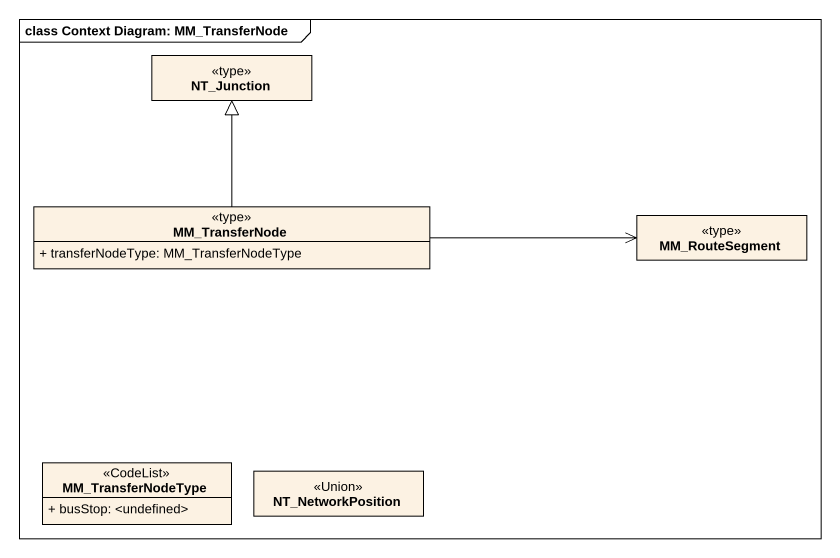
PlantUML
@startuml
mainframe class Context Diagram: MM_TransferNode
hide circle
hide empty members
skinparam classAttributeIconSize 0
class NT_Junction <<type>>
class MM_TransferNode <<type>> {
  + transferNodeType: MM_TransferNodeType
}
class MM_RouteSegment <<type>>
class MM_TransferNodeType <<CodeList>> {
  + busStop: <undefined>
}
class NT_NetworkPosition <<Union>>
MM_TransferNode -up-|> NT_Junction
MM_RouteSegment <-left- MM_TransferNode
@enduml
